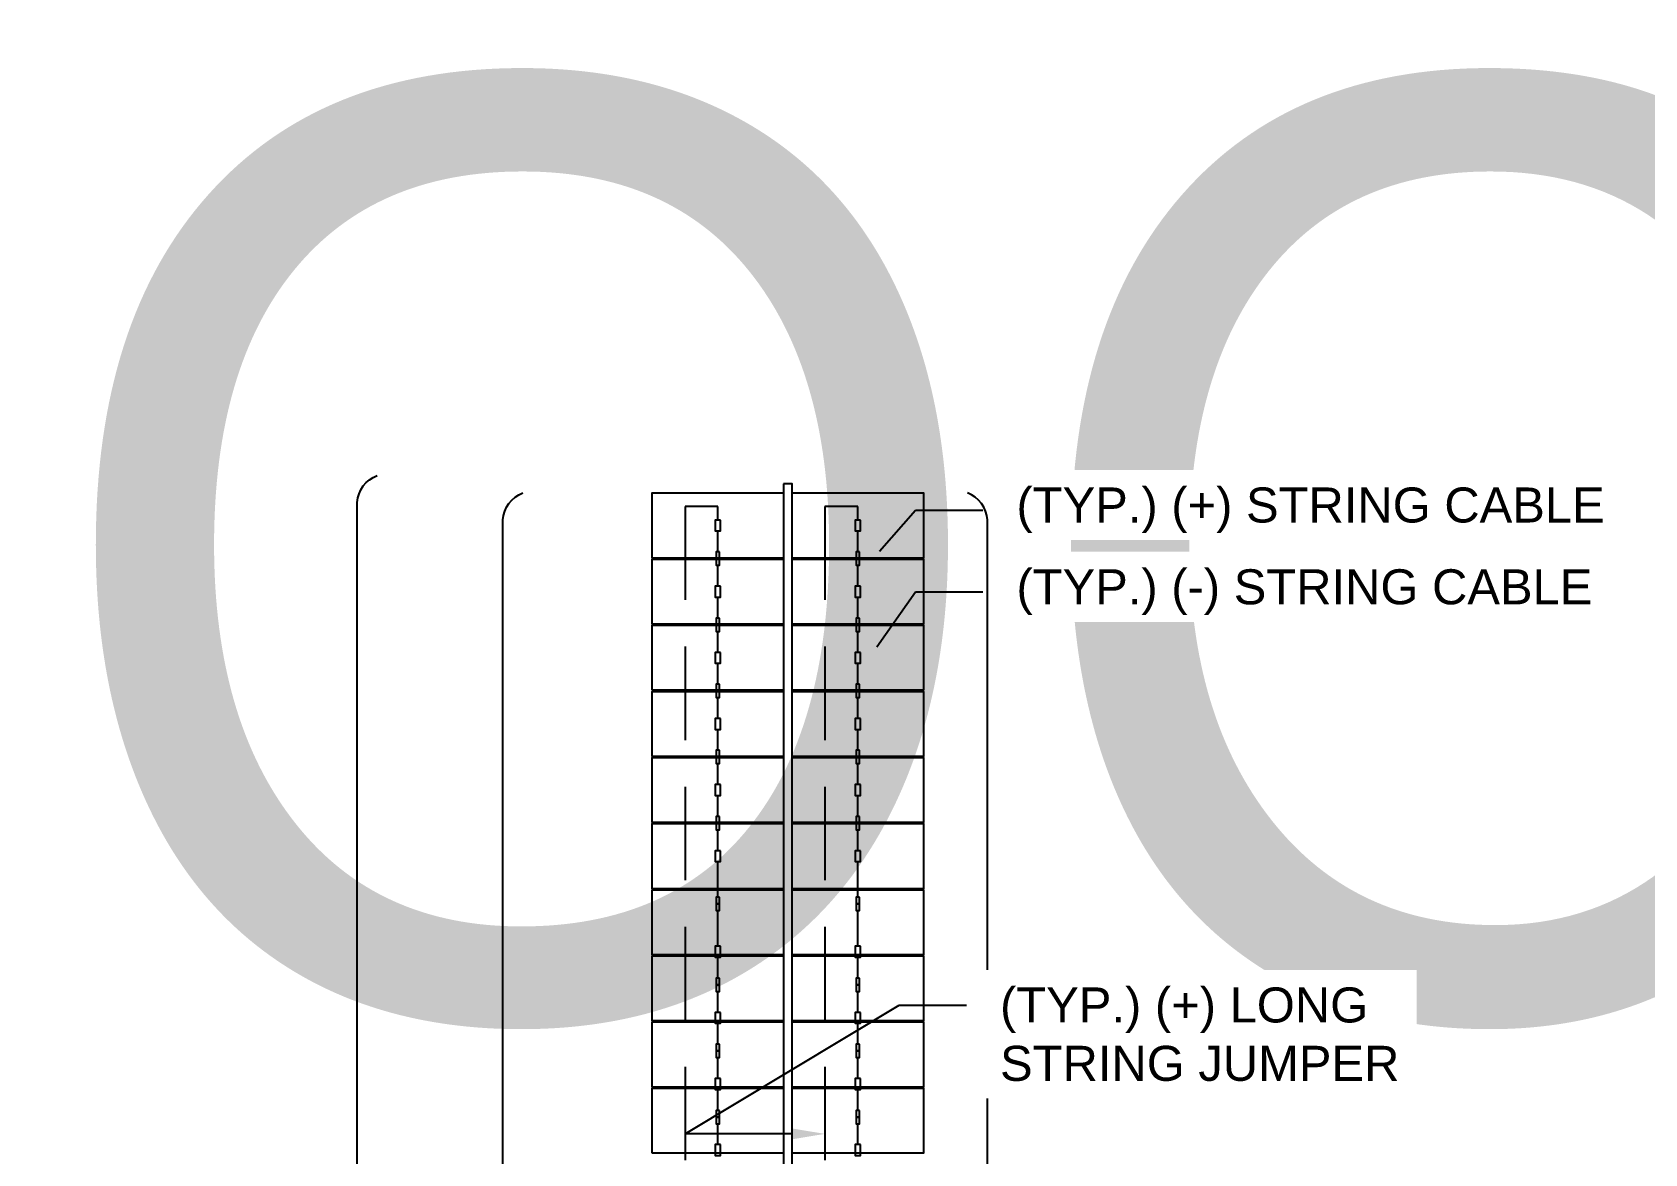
# Model space of a CAD drawing. Header units: inches. Extents: x -4 to 3761, y -12 to 63679.
# Drawn here: x 10.775 to 15.093, y 9.754 to 12.756 of the extents above; entities that cross this region are included whole.
import ezdxf
from ezdxf import colors
from ezdxf.entities.mleader import LeaderData, LeaderLine
from ezdxf.enums import TextEntityAlignment as Align
from ezdxf.math import Vec2, Vec3

# ---------------------------------------------------------------- set-up
doc = ezdxf.new("R2018")
doc.units = ezdxf.units.IN
doc.header["$MEASUREMENT"] = 0
doc.linetypes.add('HIDDEN', pattern=[0.375, 0.25, -0.125])
for name, color, linetype in [('E-DIM', 7, 'Continuous'), ('E-HARN-COMP', 8, 'Continuous'), ('E-TRNK-CABL-NEG', 170, 'HIDDEN'), ('E-TRUNK-CABLE-POS', 10, 'HIDDEN'), ('G-ANNO-TEXT', 1, 'Continuous'), ('PVcase PV Modules (full frames)', 142, 'Continuous')]:
    doc.layers.add(name, color=color, linetype=linetype)
doc.styles.add('NEI-A', font='arial.ttf')
doc.styles.get("Standard").update_dxf_attribs({"font": 'arial.ttf'})

# ---------------------------------------------------------------- blocks, each defined once
blk = doc.blocks.new('DETAIL-TITLE_WITH_SCALE')
at = {"color": 153, "style": 'NEI-A'}
blk.add_attdef('DETAIL_NO', text='', height=0.25, dxfattribs=at).set_placement((0.25, 0), align=Align.MIDDLE_CENTER)
at = {"color": 153, "lineweight": 30, "flags": 104}
blk.add_attdef('DETAIL_TITLE', text='', height=0.25, dxfattribs=at).set_placement((0.625, 0.024), align=Align.BOTTOM_LEFT)
at = {"color": 7, "style": 'NEI-A'}
blk.add_attdef('SCALE', text='', height=0.1094, dxfattribs=at).set_placement((1.1792, -0.101), align=Align.TOP_LEFT)
blk = doc.blocks.new('HT72-18X (2x39)')
for points in [[(49978.573, 17293.928), (49978.573, 17143.993), (49979.065, 17143.993), (49979.065, 17293.928), (49978.573, 17293.928)], [(49971.076, 17289.69), (49971.076, 17293.407), (49978.573, 17293.407), (49978.573, 17289.69), (49971.076, 17289.69)], [(49979.065, 17289.69), (49979.065, 17293.407), (49986.562, 17293.407), (49986.562, 17289.69), (49979.065, 17289.69)], [(49971.076, 17285.914), (49971.076, 17289.631), (49978.573, 17289.631), (49978.573, 17285.914), (49971.076, 17285.914)], [(49979.065, 17285.914), (49979.065, 17289.631), (49986.562, 17289.631), (49986.562, 17285.914), (49979.065, 17285.914)], [(49971.076, 17282.138), (49971.076, 17285.855), (49978.573, 17285.855), (49978.573, 17282.138), (49971.076, 17282.138)], [(49979.065, 17282.138), (49979.065, 17285.855), (49986.562, 17285.855), (49986.562, 17282.138), (49979.065, 17282.138)], [(49971.076, 17278.362), (49971.076, 17282.079), (49978.573, 17282.079), (49978.573, 17278.362), (49971.076, 17278.362)], [(49979.065, 17278.362), (49979.065, 17282.079), (49986.562, 17282.079), (49986.562, 17278.362), (49979.065, 17278.362)], [(49971.076, 17274.585), (49971.076, 17278.303), (49978.573, 17278.303), (49978.573, 17274.585), (49971.076, 17274.585)], [(49979.065, 17274.585), (49979.065, 17278.303), (49986.562, 17278.303), (49986.562, 17274.585), (49979.065, 17274.585)], [(49971.076, 17270.809), (49971.076, 17274.526), (49978.573, 17274.526), (49978.573, 17270.809), (49971.076, 17270.809)], [(49979.065, 17270.809), (49979.065, 17274.526), (49986.562, 17274.526), (49986.562, 17270.809), (49979.065, 17270.809)], [(49971.076, 17267.033), (49971.076, 17270.75), (49978.573, 17270.75), (49978.573, 17267.033), (49971.076, 17267.033)], [(49979.065, 17267.033), (49979.065, 17270.75), (49986.562, 17270.75), (49986.562, 17267.033), (49979.065, 17267.033)], [(49971.076, 17263.257), (49971.076, 17266.974), (49978.573, 17266.974), (49978.573, 17263.257), (49971.076, 17263.257)], [(49979.065, 17263.257), (49979.065, 17266.974), (49986.562, 17266.974), (49986.562, 17263.257), (49979.065, 17263.257)], [(49971.076, 17259.48), (49971.076, 17263.198), (49978.573, 17263.198), (49978.573, 17259.48), (49971.076, 17259.48)], [(49979.065, 17259.48), (49979.065, 17263.198), (49986.562, 17263.198), (49986.562, 17259.48), (49979.065, 17259.48)], [(49971.076, 17255.704), (49971.076, 17259.421), (49978.573, 17259.421), (49978.573, 17255.704), (49971.076, 17255.704)], [(49979.065, 17255.704), (49979.065, 17259.421), (49986.562, 17259.421), (49986.562, 17255.704), (49979.065, 17255.704)]]:
    blk.add_lwpolyline(points)

msp = doc.modelspace()

# ---------------------------------------------------------------- linework, layer by layer
at = {"layer": 'E-HARN-COMP'}
for points in [[(12.6184, 11.4497), (12.6043, 11.4497), (12.6043, 11.4206), (12.6184, 11.4206)], [(12.6159, 11.3645), (12.6068, 11.3645), (12.6068, 11.3467), (12.6159, 11.3467)], [(12.6159, 11.3467), (12.6068, 11.3467), (12.6068, 11.3288), (12.6159, 11.3288)], [(12.6184, 11.2727), (12.6043, 11.2727), (12.6043, 11.2436), (12.6184, 11.2436)], [(12.6159, 11.1875), (12.6068, 11.1875), (12.6068, 11.1696), (12.6159, 11.1696)], [(12.6159, 11.1696), (12.6068, 11.1696), (12.6068, 11.1518), (12.6159, 11.1518)], [(12.6184, 11.0957), (12.6043, 11.0957), (12.6043, 11.0666), (12.6184, 11.0666)], [(12.6159, 11.0105), (12.6068, 11.0105), (12.6068, 10.9926), (12.6159, 10.9926)], [(12.6159, 10.9926), (12.6068, 10.9926), (12.6068, 10.9748), (12.6159, 10.9748)], [(12.9904, 11.0105), (12.9813, 11.0105), (12.9813, 10.9926), (12.9904, 10.9926)], [(12.9904, 10.9926), (12.9813, 10.9926), (12.9813, 10.9748), (12.9904, 10.9748)], [(12.6184, 10.9187), (12.6043, 10.9187), (12.6043, 10.8896), (12.6184, 10.8896)], [(12.9929, 10.9187), (12.9788, 10.9187), (12.9788, 10.8896), (12.9929, 10.8896)], [(12.6159, 10.8335), (12.6068, 10.8335), (12.6068, 10.8156), (12.6159, 10.8156)], [(12.6159, 10.8156), (12.6068, 10.8156), (12.6068, 10.7978), (12.6159, 10.7978)], [(12.9904, 10.8335), (12.9813, 10.8335), (12.9813, 10.8156), (12.9904, 10.8156)], [(12.9904, 10.8156), (12.9813, 10.8156), (12.9813, 10.7978), (12.9904, 10.7978)], [(12.6184, 10.7417), (12.6043, 10.7417), (12.6043, 10.7126), (12.6184, 10.7126)], [(12.9929, 10.7417), (12.9788, 10.7417), (12.9788, 10.7126), (12.9929, 10.7126)], [(12.6159, 10.6564), (12.6068, 10.6564), (12.6068, 10.6386), (12.6159, 10.6386)], [(12.6159, 10.6386), (12.6068, 10.6386), (12.6068, 10.6208), (12.6159, 10.6208)], [(12.9904, 10.6564), (12.9813, 10.6564), (12.9813, 10.6386), (12.9904, 10.6386)], [(12.9904, 10.6386), (12.9813, 10.6386), (12.9813, 10.6208), (12.9904, 10.6208)], [(12.6184, 10.5647), (12.6043, 10.5647), (12.6043, 10.5355), (12.6184, 10.5355)], [(12.9929, 10.5647), (12.9788, 10.5647), (12.9788, 10.5355), (12.9929, 10.5355)], [(12.6159, 10.4401), (12.6068, 10.4401), (12.6068, 10.4222), (12.6159, 10.4222)], [(12.6159, 10.4222), (12.6068, 10.4222), (12.6068, 10.4044), (12.6159, 10.4044)], [(12.9904, 10.4401), (12.9813, 10.4401), (12.9813, 10.4222), (12.9904, 10.4222)], [(12.9904, 10.4222), (12.9813, 10.4222), (12.9813, 10.4044), (12.9904, 10.4044)], [(12.6184, 10.3089), (12.6043, 10.3089), (12.6043, 10.2798), (12.6184, 10.2798)], [(12.9929, 10.3089), (12.9788, 10.3089), (12.9788, 10.2798), (12.9929, 10.2798)], [(12.6159, 10.2237), (12.6068, 10.2237), (12.6068, 10.2058), (12.6159, 10.2058)], [(12.6159, 10.2058), (12.6068, 10.2058), (12.6068, 10.188), (12.6159, 10.188)], [(12.9904, 10.2237), (12.9813, 10.2237), (12.9813, 10.2058), (12.9904, 10.2058)], [(12.9904, 10.2058), (12.9813, 10.2058), (12.9813, 10.188), (12.9904, 10.188)], [(12.6184, 10.1319), (12.6043, 10.1319), (12.6043, 10.1028), (12.6184, 10.1028)], [(12.9929, 10.1319), (12.9788, 10.1319), (12.9788, 10.1028), (12.9929, 10.1028)], [(12.6159, 10.0467), (12.6068, 10.0467), (12.6068, 10.0288), (12.6159, 10.0288)], [(12.6159, 10.0288), (12.6068, 10.0288), (12.6068, 10.011), (12.6159, 10.011)], [(12.9904, 10.0467), (12.9813, 10.0467), (12.9813, 10.0288), (12.9904, 10.0288)], [(12.9904, 10.0288), (12.9813, 10.0288), (12.9813, 10.011), (12.9904, 10.011)], [(12.6184, 9.9549), (12.6043, 9.9549), (12.6043, 9.9258), (12.6184, 9.9258)], [(12.9929, 9.9549), (12.9788, 9.9549), (12.9788, 9.9258), (12.9929, 9.9258)], [(12.6159, 9.8697), (12.6068, 9.8697), (12.6068, 9.8518), (12.6159, 9.8518)], [(12.6159, 9.8518), (12.6068, 9.8518), (12.6068, 9.834), (12.6159, 9.834)], [(12.9904, 9.8697), (12.9813, 9.8697), (12.9813, 9.8518), (12.9904, 9.8518)], [(12.9904, 9.8518), (12.9813, 9.8518), (12.9813, 9.834), (12.9904, 9.834)], [(12.6184, 9.7779), (12.6043, 9.7779), (12.6043, 9.7488), (12.6184, 9.7488)], [(12.9929, 9.7779), (12.9788, 9.7779), (12.9788, 9.7488), (12.9929, 9.7488)]]:
    msp.add_lwpolyline(points, close=True, dxfattribs=at)
at = {"layer": 'E-TRNK-CABL-NEG'}
for points in [[(12.6114, 11.3645), (12.6114, 11.4206)], [(12.6114, 11.1875), (12.6114, 11.2436)], [(12.6114, 11.0105), (12.6114, 11.0666)], [(12.6114, 10.8335), (12.6114, 10.8896)], [(12.9858, 10.8335), (12.9858, 10.8896)], [(12.6114, 10.6564), (12.6114, 10.7126)], [(12.9858, 10.6564), (12.9858, 10.7126)], [(12.6114, 10.4401), (12.6114, 10.5355)], [(12.9858, 10.4401), (12.9858, 10.5355)], [(12.6114, 10.2237), (12.6114, 10.2798)], [(12.9858, 10.2237), (12.9858, 10.2798)], [(12.6114, 10.0467), (12.6114, 10.1028)], [(12.9858, 10.0467), (12.9858, 10.1028)], [(12.6114, 9.8697), (12.6114, 9.9258)], [(12.9858, 9.8697), (12.9858, 9.9258)]]:
    msp.add_lwpolyline(points, dxfattribs=at)
at = {"layer": 'E-TRUNK-CABLE-POS'}
for points in [[(12.6114, 11.4497), (12.6114, 11.486), (12.5235, 11.486), (12.5235, 6.8942), (12.4357, 6.8942)], [(12.6114, 11.2727), (12.6114, 11.3288)], [(12.6114, 11.0957), (12.6114, 11.1518)], [(12.6114, 10.9187), (12.6114, 10.9748)], [(12.9858, 10.9187), (12.9858, 10.9748)], [(12.6114, 10.7417), (12.6114, 10.7978)], [(12.9858, 10.7417), (12.9858, 10.7978)], [(12.6114, 10.5647), (12.6114, 10.6208)], [(12.9858, 10.5647), (12.9858, 10.6208)], [(12.6114, 10.3089), (12.6114, 10.4044)], [(12.9858, 10.3089), (12.9858, 10.4044)], [(12.6114, 10.1319), (12.6114, 10.188)], [(12.9858, 10.1319), (12.9858, 10.188)], [(12.6114, 9.9549), (12.6114, 10.011)], [(12.9858, 9.9549), (12.9858, 10.011)], [(12.6114, 9.7779), (12.6114, 9.834)], [(12.9858, 9.7779), (12.9858, 9.834)]]:
    msp.add_lwpolyline(points, dxfattribs=at)
at = {"layer": 'G-ANNO-TEXT', "flags": 128}
for points in [[(11.699, 4.5429, -0.298343), (11.6456, 4.6152), (11.6456, 7.9837, 0.298343), (11.5923, 8.056, 0.298343), (11.6456, 8.1283), (11.6456, 11.4969, -0.298343), (11.699, 11.5692)], [(12.0891, 6.844, -0.298343), (12.0358, 6.9163), (12.0358, 9.1109, 0.298343), (11.9825, 9.1831, 0.298343), (12.0358, 9.2554), (12.0358, 11.45, -0.298343), (12.0891, 11.5223)], [(13.2796, 6.844, 0.298343), (13.3329, 6.9163), (13.3329, 9.1109, -0.298343), (13.3862, 9.1831, -0.298343), (13.3329, 9.2554), (13.3329, 11.45, 0.298343), (13.2796, 11.5223)]]:
    msp.add_lwpolyline(points, format="xyb", dxfattribs=at)

# ---------------------------------------------------------------- block references
at = {"layer": 'E-DIM'}
ref = msp.add_blockref('DETAIL-TITLE_WITH_SCALE', (0.6477, 12.6112), dxfattribs=dict(at, xscale=0.46875, yscale=0.46875, zscale=0.46875))
lines = msp.add_mtext('{\\LDC BLOCK TYPE-1 (1) OPTIMIZERS / (2) STRINGS}', dxfattribs={"layer": 'G-ANNO-TEXT', "insert": (0.9407, 12.6225), "char_height": 2.5, "attachment_point": 1})
ref.add_attrib('DETAIL_TITLE', '', (0.9407, 12.6225), dxfattribs={"flags": 104}).embed_mtext(lines)
at = {"layer": 'PVcase PV Modules (full frames)', "color": 144, "true_color": 0x007ca5, "xscale": 0.046875, "yscale": 0.046875, "zscale": 0.046875}
msp.add_blockref('HT72-18X (2x39)', (-2329.9585, -799.1062), dxfattribs=at)

# ---------------------------------------------------------------- next in the draw order: leaders
at = {"layer": 'G-ANNO-TEXT'}
ml = msp.add_multileader_mtext('Standard', dxfattribs=at)
ml.set_content('(TYP.) (+) STRING CABLE', color=256, style='NEI-A')
ml.set_leader_properties()
ml.build(insert=Vec2(0, 0))
ml.multileader.update_dxf_attribs({"dogleg_length": 0.36, "arrow_head_size": 0.0879})
ctx = ml.context
ctx.base_point, ctx.char_height, ctx.arrow_head_size, ctx.landing_gap_size, ctx.plane_origin = Vec3(13.3208, 11.4764, -0.0895), 0.09375, 0.0879, 0.09, Vec3(38.2368, -11.9626, -0.0895)
notes = []
notes.append((ctx, [(0, (1, 1, 0), (13.1407, 11.4764, -0.0895), (1, 0), 0.1801, [(1, [(12.9858, 11.3008, -0.0895)], 0, [])])]))
ctx.mtext.insert, ctx.mtext.width, ctx.mtext.flow_direction = Vec3(13.4108, 11.537, -0.0895), 1.569363, 5
ctx.mtext.has_bg_fill, ctx.mtext.bg_color, ctx.mtext.bg_scale_factor, ctx.mtext.bg_transparency, ctx.mtext.use_window_bg_color = 1, -1073741824, 1.5, 0, 1
for ctx, leaders in notes:
    for number, flags, end, landing, length, lines in leaders:
        leader = LeaderData()
        leader.index, (leader.has_last_leader_line, leader.has_dogleg_vector, leader.attachment_direction) = number, flags
        leader.last_leader_point, leader.dogleg_vector, leader.dogleg_length = Vec3(end), Vec3(landing), length
        for number, points, colour, breaks in lines:
            line = LeaderLine()
            line.index, line.vertices, line.color, line.breaks = number, Vec3.list(points), colors.encode_raw_color(colour), breaks
            leader.lines.append(line)
        ctx.leaders.append(leader)

# ---------------------------------------------------------------- next in the draw order: linework, layer by layer
at = {"layer": 'E-HARN-COMP'}
msp.add_lwpolyline([(12.9929, 11.4497), (12.9788, 11.4497), (12.9788, 11.4206), (12.9929, 11.4206)], close=True, dxfattribs=at)

# ---------------------------------------------------------------- next in the draw order: leaders
at = {"layer": 'G-ANNO-TEXT'}
ml = msp.add_multileader_mtext('Standard', dxfattribs=at)
ml.set_content('(TYP.) (-) STRING CABLE', color=256, style='NEI-A')
ml.set_leader_properties()
ml.build(insert=Vec2(0, 0))
ml.multileader.update_dxf_attribs({"dogleg_length": 0.36, "arrow_head_size": 0.0879})
ctx = ml.context
ctx.base_point, ctx.char_height, ctx.arrow_head_size, ctx.landing_gap_size, ctx.plane_origin = Vec3(13.3208, 11.2573, -0.0895), 0.09375, 0.0879, 0.09, Vec3(38.2368, -12.1816, -0.0895)
notes = []
notes.append((ctx, [(0, (1, 1, 0), (13.1407, 11.2573, -0.0895), (1, 0), 0.1801, [(1, [(12.9858, 11.0385, -0.0895)], 0, [])])]))
ctx.mtext.insert, ctx.mtext.width, ctx.mtext.flow_direction = Vec3(13.4108, 11.318, -0.0895), 1.569363, 5
ctx.mtext.has_bg_fill, ctx.mtext.bg_color, ctx.mtext.bg_scale_factor, ctx.mtext.bg_transparency, ctx.mtext.use_window_bg_color = 1, -1073741824, 1.5, 0, 1
for ctx, leaders in notes:
    for number, flags, end, landing, length, lines in leaders:
        leader = LeaderData()
        leader.index, (leader.has_last_leader_line, leader.has_dogleg_vector, leader.attachment_direction) = number, flags
        leader.last_leader_point, leader.dogleg_vector, leader.dogleg_length = Vec3(end), Vec3(landing), length
        for number, points, colour, breaks in lines:
            line = LeaderLine()
            line.index, line.vertices, line.color, line.breaks = number, Vec3.list(points), colors.encode_raw_color(colour), breaks
            leader.lines.append(line)
        ctx.leaders.append(leader)

# ---------------------------------------------------------------- next in the draw order: linework, layer by layer
at = {"layer": 'E-HARN-COMP'}
for points in [[(12.9904, 11.3645), (12.9813, 11.3645), (12.9813, 11.3467), (12.9904, 11.3467)], [(12.9904, 11.3467), (12.9813, 11.3467), (12.9813, 11.3288), (12.9904, 11.3288)], [(12.9929, 11.2727), (12.9788, 11.2727), (12.9788, 11.2436), (12.9929, 11.2436)], [(12.9904, 11.1875), (12.9813, 11.1875), (12.9813, 11.1696), (12.9904, 11.1696)], [(12.9904, 11.1696), (12.9813, 11.1696), (12.9813, 11.1518), (12.9904, 11.1518)], [(12.9929, 11.0957), (12.9788, 11.0957), (12.9788, 11.0666), (12.9929, 11.0666)]]:
    msp.add_lwpolyline(points, close=True, dxfattribs=at)
at = {"layer": 'E-TRNK-CABL-NEG'}
for points in [[(12.9858, 11.3645), (12.9858, 11.4206)], [(12.9858, 11.1875), (12.9858, 11.2436)], [(12.9858, 11.0105), (12.9858, 11.0666)]]:
    msp.add_lwpolyline(points, dxfattribs=at)
at = {"layer": 'E-TRUNK-CABLE-POS'}
for points in [[(12.9858, 11.4497), (12.9858, 11.486), (12.898, 11.486), (12.898, 6.8686), (12.4357, 6.8686)], [(12.9858, 11.2727), (12.9858, 11.3288)], [(12.9858, 11.0957), (12.9858, 11.1518)]]:
    msp.add_lwpolyline(points, dxfattribs=at)

# ---------------------------------------------------------------- next in the draw order: leaders
at = {"layer": 'G-ANNO-TEXT'}
ml = msp.add_multileader_mtext('Standard', dxfattribs=at)
ml.set_content('(TYP.) (+) LONG STRING JUMPER', color=256, style='NEI-A')
ml.set_leader_properties()
ml.build(insert=Vec2(0, 0))
ml.multileader.update_dxf_attribs({"dogleg_length": 0.36, "arrow_head_size": 0.0879})
ctx = ml.context
ctx.base_point, ctx.char_height, ctx.arrow_head_size, ctx.landing_gap_size, ctx.plane_origin = Vec3(13.2769, 10.151), 0.09375, 0.0879, 0.09, Vec3(38.1929, -13.1187)
notes = []
notes.append((ctx, [(0, (1, 1, 0), (13.0968, 10.151), (1, 0), 0.1801, [(0, [(12.898, 9.8067), (12.5235, 9.8067)], 0, [])])]))
ctx.mtext.insert, ctx.mtext.width, ctx.mtext.flow_direction = Vec3(13.3669, 10.1987), 1.068895, 5
ctx.mtext.has_bg_fill, ctx.mtext.bg_color, ctx.mtext.bg_scale_factor, ctx.mtext.bg_transparency, ctx.mtext.use_window_bg_color = 1, -1073741824, 1.5, 0, 1
for ctx, leaders in notes:
    for number, flags, end, landing, length, lines in leaders:
        leader = LeaderData()
        leader.index, (leader.has_last_leader_line, leader.has_dogleg_vector, leader.attachment_direction) = number, flags
        leader.last_leader_point, leader.dogleg_vector, leader.dogleg_length = Vec3(end), Vec3(landing), length
        for number, points, colour, breaks in lines:
            line = LeaderLine()
            line.index, line.vertices, line.color, line.breaks = number, Vec3.list(points), colors.encode_raw_color(colour), breaks
            leader.lines.append(line)
        ctx.leaders.append(leader)

doc.saveas('drawing.dxf')
